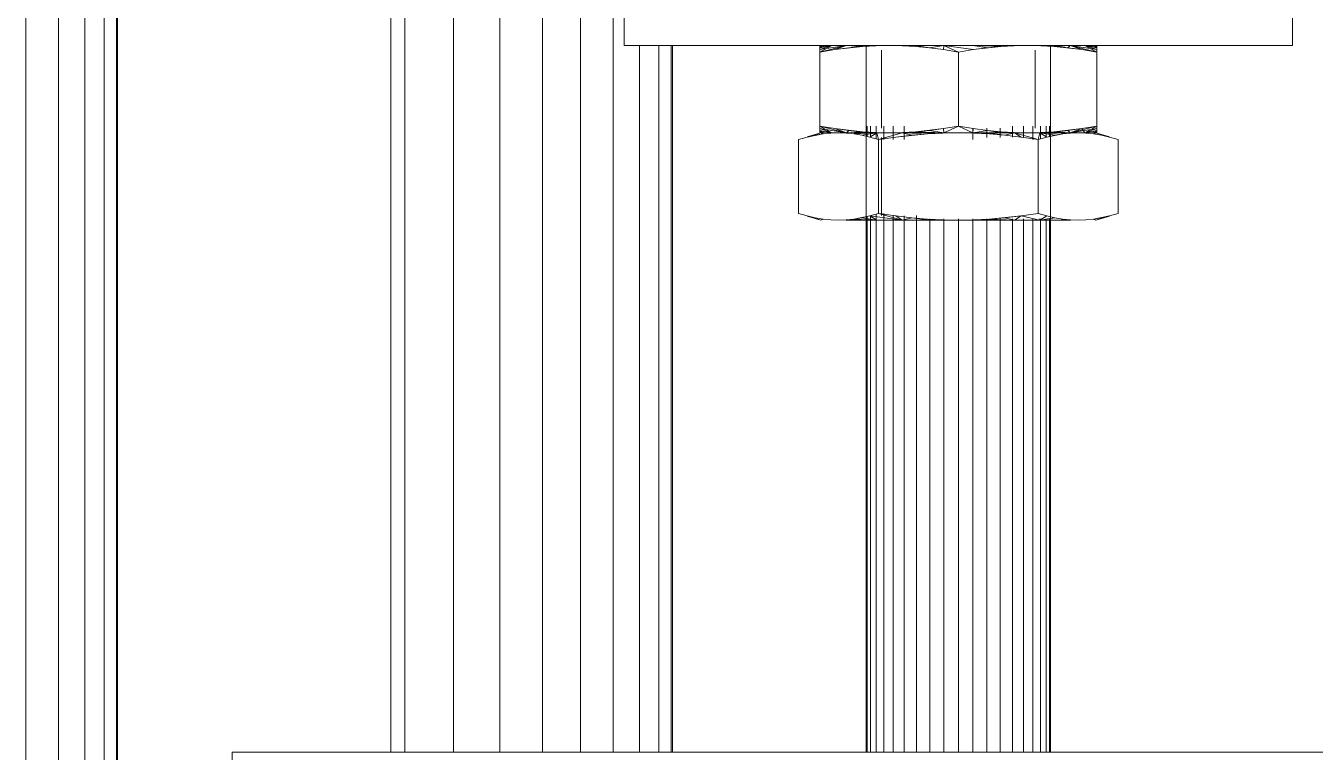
# Model space of a CAD drawing. Header units: centimetres. Extents: x -13467 to 3766, y -437 to 1921.
# Drawn here: x -9023.12 to -9006.69, y 102.37 to 111.62 of the extents above; entities that cross this region are included whole.
import ezdxf

# ---------------------------------------------------------------- set-up
doc = ezdxf.new("R2010")
doc.units = ezdxf.units.CM
for name, color, linetype, lineweight in [('A-GENM', 7, 'Continuous', 9), ('G-IMPT', 7, 'Continuous', 9), ('M-EQPM', 7, 'Continuous', 9)]:
    doc.layers.add(name, color=color, linetype=linetype, lineweight=lineweight)

# ---------------------------------------------------------------- blocks, each defined once
blk = doc.blocks.new('EQ-01-012 - EQ-01-012_dwg_Agrupar_518-V19-Sección 1-1')
at = {"layer": 'A-GENM', "color": 136, "true_color": 0x007f7f}
for p, q in [((-9018.468, 102.368), (-9018.468, 194)), ((-9018.468, 194), (-9018.468, 102.368)), ((-9018.289, 194), (-9018.289, 102.368)), ((-9017.669, 194), (-9017.669, 102.368)), ((-9017.08, 194), (-9017.08, 102.368)), ((-9016.537, 194), (-9016.537, 102.368)), ((-9016.051, 194), (-9016.051, 102.368)), ((-9015.636, 194), (-9015.636, 102.368)), ((-9015.3, 111.368), (-9015.3, 102.368)), ((-9015.3, 102.368), (-9015.3, 111.368)), ((-9015.3, 111.368), (-9015.3, 102.368)), ((-9015.052, 111.368), (-9015.052, 102.368)), ((-9015.052, 102.368), (-9015.052, 111.368)), ((-9015.052, 111.368), (-9015.052, 102.368)), ((-9014.897, 111.368), (-9014.897, 102.368)), ((-9014.897, 102.368), (-9014.897, 111.368)), ((-9014.897, 111.368), (-9014.897, 102.368)), ((-9014.881, 111.368), (-9014.881, 102.368)), ((-9014.881, 102.368), (-9014.881, 111.368)), ((-9014.881, 102.368), (-9014.881, 111.368))]:
    blk.add_line(p, q, dxfattribs=at)
at = {"layer": 'A-GENM', "color": 136, "true_color": 0x007f7f, "flags": 128}
blk.add_lwpolyline([(-9021.95, 194), (-9019.563, 194), (-9018.468, 194), (-9018.468, 102.368)], dxfattribs=at)
for points in [[(-9018.289, 102.368), (-9018.289, 194)], [(-9017.669, 102.368), (-9017.669, 194)], [(-9017.08, 102.368), (-9017.08, 194)], [(-9016.537, 102.368), (-9016.537, 194)], [(-9016.051, 102.368), (-9016.051, 194)], [(-9015.636, 102.368), (-9015.636, 194)]]:
    blk.add_lwpolyline(points, close=True, dxfattribs=at)
blk = doc.blocks.new('EQ-01-012 - EQ-01-012_dwg-V20-Sección 1-1')
blk.add_blockref('EQ-01-012 - EQ-01-012_dwg_Agrupar_518-V19-Sección 1-1', (0, 0))
blk = doc.blocks.new('EQ-01-012 - EQ-01-012-V21-Sección 1-1')
blk.add_blockref('EQ-01-012 - EQ-01-012_dwg-V20-Sección 1-1', (0, 0))
blk = doc.blocks.new('EQ-01-012 - EQ-01-012_dwg_Agrupar_518-V22-Sección 1-1')
at = {"layer": 'A-GENM', "color": 136, "true_color": 0x007f7f}
for p, q in [((-9021.966, 172.384), (-9021.966, 94)), ((-9021.966, 94), (-9021.966, 172.384)), ((-9021.966, 172.384), (-9021.966, 94)), ((-9021.95, 172.401), (-9021.95, 94)), ((-9021.95, 94), (-9021.95, 172.401)), ((-9021.95, 94), (-9021.95, 172.401)), ((-9022.12, 172.227), (-9022.12, 94)), ((-9022.12, 94), (-9022.12, 172.227)), ((-9022.12, 172.227), (-9022.12, 94)), ((-9022.369, 171.975), (-9022.369, 94)), ((-9022.369, 94), (-9022.369, 171.975)), ((-9022.369, 171.975), (-9022.369, 94)), ((-9022.704, 171.634), (-9022.704, 94)), ((-9022.704, 94), (-9022.704, 171.634)), ((-9022.704, 171.634), (-9022.704, 94)), ((-9023.12, 171.212), (-9023.12, 94)), ((-9023.12, 94), (-9023.12, 171.212)), ((-9023.12, 171.212), (-9023.12, 94))]:
    blk.add_line(p, q, dxfattribs=at)
blk = doc.blocks.new('EQ-01-012 - EQ-01-012_dwg-V23-Sección 1-1')
blk.add_blockref('EQ-01-012 - EQ-01-012_dwg_Agrupar_518-V22-Sección 1-1', (0, 0))
blk = doc.blocks.new('EQ-01-012 - EQ-01-012-V24-Sección 1-1')
blk.add_blockref('EQ-01-012 - EQ-01-012_dwg-V23-Sección 1-1', (0, 0))
blk = doc.blocks.new('EQ-02-002 - EQ-02-002_dwg_Agrupar_758-1524379-Sección 1-1')
at = {"layer": 'G-IMPT'}
for p, q in [((-9012.664, 111.368), (-9013.001, 111.283)), ((-9012.664, 111.368), (-9013.001, 111.283)), ((-9012.848, 111.368), (-9013.001, 111.315)), ((-9012.848, 111.368), (-9013.001, 111.283)), ((-9012.664, 111.368), (-9013.001, 111.315)), ((-9012.848, 111.368), (-9013.001, 111.315)), ((-9013.001, 111.315), (-9012.664, 111.368)), ((-9012.848, 111.368), (-9013.001, 111.315)), ((-9013.001, 111.355), (-9013.001, 111.365)), ((-9013.001, 111.365), (-9013.001, 111.355)), ((-9013.001, 111.355), (-9013.001, 111.365)), ((-9013.001, 111.315), (-9013.001, 111.355)), ((-9013.001, 111.355), (-9013.001, 111.338)), ((-9013.001, 111.338), (-9013.001, 111.315)), ((-9012.811, 111.315), (-9012.664, 111.368)), ((-9012.811, 111.315), (-9012.631, 111.338)), ((-9012.631, 111.338), (-9012.811, 111.315)), ((-9012.631, 111.338), (-9012.811, 111.315)), ((-9012.458, 111.355), (-9012.664, 111.368)), ((-9012.631, 111.338), (-9012.458, 111.355)), ((-9012.631, 111.338), (-9012.458, 111.355)), ((-9012.458, 111.355), (-9012.417, 111.368)), ((-9010.017, 111.355), (-9010.058, 111.368)), ((-9009.844, 111.338), (-9010.017, 111.355)), ((-9009.664, 111.315), (-9010.017, 111.355)), ((-9009.664, 111.315), (-9009.844, 111.338)), ((-9009.811, 111.368), (-9009.474, 111.283)), ((-9009.811, 111.368), (-9009.474, 111.283)), ((-9009.811, 111.368), (-9009.474, 111.315)), ((-9009.811, 111.368), (-9009.474, 111.315)), ((-9009.627, 111.368), (-9009.474, 111.283)), ((-9009.627, 111.368), (-9009.474, 111.315)), ((-9009.474, 111.315), (-9009.627, 111.368)), ((-9009.627, 111.368), (-9009.474, 111.283)), ((-9009.474, 111.355), (-9009.474, 111.365)), ((-9009.474, 111.365), (-9009.474, 111.355)), ((-9009.474, 111.355), (-9009.474, 111.365)), ((-9009.474, 111.315), (-9009.474, 111.355)), ((-9009.474, 111.338), (-9009.474, 111.355)), ((-9009.474, 111.315), (-9009.474, 111.338)), ((-9012.667, 110.257), (-9013.001, 110.341)), ((-9012.667, 110.257), (-9013.001, 110.341)), ((-9012.848, 110.256), (-9013.001, 110.341)), ((-9013.001, 110.341), (-9013.001, 110.31)), ((-9013.001, 110.341), (-9012.811, 110.31)), ((-9013.001, 110.341), (-9012.811, 110.31)), ((-9013.001, 110.31), (-9013.001, 110.341)), ((-9013.001, 110.341), (-9012.811, 110.31)), ((-9012.848, 110.256), (-9013.001, 110.31)), ((-9013.001, 110.31), (-9013.001, 110.269)), ((-9013.001, 110.31), (-9013.001, 110.286)), ((-9012.667, 110.256), (-9013.001, 110.31)), ((-9013.001, 110.286), (-9013.001, 110.269)), ((-9013.001, 110.269), (-9013.001, 110.259)), ((-9013.001, 110.259), (-9013.001, 110.269)), ((-9013.001, 110.256), (-9013.001, 110.259)), ((-9013.001, 110.256), (-9013.001, 110.259)), ((-9012.962, 110.256), (-9013.001, 110.256)), ((-9012.962, 110.256), (-9013.001, 110.256)), ((-9012.631, 110.286), (-9012.811, 110.31)), ((-9012.458, 110.269), (-9012.811, 110.31)), ((-9012.458, 110.269), (-9012.631, 110.286)), ((-9012.417, 110.256), (-9012.567, 110.256)), ((-9012.417, 110.256), (-9012.567, 110.256)), ((-9012.417, 110.256), (-9012.567, 110.256)), ((-9012.567, 110.256), (-9012.417, 110.256)), ((-9012.458, 110.269), (-9012.417, 110.256)), ((-9010.017, 110.269), (-9010.058, 110.256)), ((-9009.811, 110.256), (-9010.058, 110.256)), ((-9009.811, 110.256), (-9010.058, 110.256)), ((-9009.811, 110.256), (-9010.058, 110.256)), ((-9010.058, 110.256), (-9009.811, 110.256)), ((-9009.664, 110.31), (-9010.017, 110.269)), ((-9010.017, 110.269), (-9009.844, 110.286)), ((-9009.844, 110.286), (-9009.664, 110.31)), ((-9009.808, 110.257), (-9009.474, 110.341)), ((-9009.474, 110.341), (-9009.808, 110.257)), ((-9009.808, 110.257), (-9009.664, 110.31)), ((-9009.808, 110.256), (-9009.474, 110.31)), ((-9009.808, 110.256), (-9009.474, 110.31)), ((-9009.474, 110.31), (-9009.808, 110.256)), ((-9009.664, 110.31), (-9009.808, 110.257)), ((-9009.664, 110.31), (-9009.808, 110.257)), ((-9009.664, 110.31), (-9009.474, 110.341)), ((-9009.627, 110.256), (-9009.664, 110.31)), ((-9009.627, 110.256), (-9009.474, 110.341)), ((-9009.627, 110.256), (-9009.474, 110.31)), ((-9009.513, 110.256), (-9009.474, 110.256)), ((-9009.513, 110.256), (-9009.474, 110.256)), ((-9009.474, 110.31), (-9009.474, 110.269)), ((-9009.474, 110.286), (-9009.474, 110.31)), ((-9009.474, 110.269), (-9009.474, 110.286)), ((-9009.474, 110.269), (-9009.474, 110.259)), ((-9009.474, 110.259), (-9009.474, 110.269)), ((-9009.474, 110.256), (-9009.474, 110.259)), ((-9009.474, 110.256), (-9009.474, 110.259))]:
    blk.add_line(p, q, dxfattribs=at)
at = {"layer": 'G-IMPT', "flags": 128}
for points in [[(-9012.811, 111.315), (-9012.664, 111.368), (-9013.001, 111.283)], [(-9013.001, 111.338), (-9013.001, 111.355), (-9012.848, 111.368), (-9013.001, 111.338), (-9013.001, 111.315), (-9012.664, 111.368), (-9013.001, 111.283)], [(-9013.001, 111.283), (-9012.848, 111.368), (-9013.001, 111.338), (-9012.962, 111.368), (-9013.001, 111.355), (-9013.001, 111.338), (-9013.001, 111.315)], [(-9013.001, 111.365), (-9013.001, 111.355), (-9012.962, 111.368)], [(-9009.664, 111.315), (-9009.811, 111.368), (-9009.844, 111.338), (-9010.058, 111.368)], [(-9010.058, 111.368), (-9010.017, 111.355), (-9009.844, 111.338), (-9009.664, 111.315)], [(-9009.844, 111.338), (-9010.017, 111.355), (-9009.811, 111.368), (-9009.844, 111.338), (-9009.664, 111.315)], [(-9009.664, 111.315), (-9009.811, 111.368), (-9009.474, 111.283)], [(-9009.474, 111.283), (-9009.811, 111.368), (-9009.474, 111.315), (-9009.474, 111.338), (-9009.627, 111.368), (-9009.474, 111.355), (-9009.474, 111.338)], [(-9009.474, 111.315), (-9009.627, 111.368), (-9009.474, 111.338), (-9009.513, 111.368)], [(-9009.513, 111.368), (-9009.474, 111.355), (-9009.474, 111.338), (-9009.474, 111.315)], [(-9009.474, 111.365), (-9009.474, 111.355), (-9009.513, 111.368)], [(-9012.962, 110.256), (-9013.001, 110.286), (-9012.848, 110.256), (-9013.001, 110.31), (-9013.001, 110.341)], [(-9013.001, 110.341), (-9012.811, 110.31), (-9012.667, 110.257)], [(-9012.667, 110.257), (-9013.001, 110.341), (-9012.848, 110.256)], [(-9013.001, 110.341), (-9013.001, 110.31), (-9012.848, 110.256)], [(-9012.667, 110.256), (-9013.001, 110.31), (-9013.001, 110.341), (-9012.667, 110.257)], [(-9012.667, 110.256), (-9013.001, 110.31), (-9013.001, 110.286), (-9012.848, 110.256)], [(-9013.001, 110.269), (-9013.001, 110.259), (-9012.962, 110.256), (-9013.001, 110.269), (-9013.001, 110.286), (-9013.001, 110.31)], [(-9012.862, 110.257), (-9013.001, 110.269), (-9013.001, 110.286)], [(-9013.001, 110.259), (-9013.001, 110.269), (-9012.962, 110.256), (-9013.001, 110.259), (-9013.001, 110.256), (-9013.001, 110.259)], [(-9012.962, 110.256), (-9013.001, 110.256), (-9012.962, 110.256)], [(-9012.631, 110.286), (-9012.458, 110.269), (-9012.664, 110.256), (-9012.631, 110.286), (-9012.811, 110.31), (-9012.667, 110.257)], [(-9012.417, 110.256), (-9012.458, 110.269), (-9012.631, 110.286), (-9012.811, 110.31)], [(-9012.664, 110.256), (-9012.631, 110.286), (-9012.417, 110.256)], [(-9009.811, 110.256), (-9009.844, 110.286), (-9010.058, 110.256), (-9010.017, 110.269), (-9009.844, 110.286), (-9009.664, 110.31)], [(-9009.844, 110.286), (-9010.017, 110.269), (-9009.811, 110.256), (-9009.844, 110.286), (-9009.664, 110.31)], [(-9009.627, 110.256), (-9009.664, 110.31), (-9009.474, 110.341)], [(-9009.613, 110.257), (-9009.474, 110.269), (-9009.474, 110.286)], [(-9009.474, 110.269), (-9009.474, 110.259), (-9009.513, 110.256)], [(-9009.474, 110.259), (-9009.474, 110.269), (-9009.513, 110.256), (-9009.474, 110.259), (-9009.474, 110.256), (-9009.474, 110.259)], [(-9009.513, 110.256), (-9009.474, 110.256), (-9009.513, 110.256)]]:
    blk.add_lwpolyline(points, dxfattribs=at)
for points in [[(-9012.631, 111.338), (-9012.417, 111.368), (-9012.458, 111.355)], [(-9009.664, 110.31), (-9009.474, 110.341), (-9009.627, 110.256)], [(-9009.627, 110.256), (-9009.474, 110.31), (-9009.474, 110.286)], [(-9009.474, 110.31), (-9009.474, 110.286), (-9009.474, 110.269), (-9009.513, 110.256), (-9009.474, 110.286), (-9009.627, 110.256)]]:
    blk.add_lwpolyline(points, close=True, dxfattribs=at)
blk = doc.blocks.new('EQ-02-002 - EQ-02-002_dwg_Agrupar_761-1524381-Sección 1-1')
at = {"layer": 'G-IMPT'}
for p, q in [((-9020.492, 101.868), (-9020.492, 102.368)), ((-9020.492, 102.368), (-9001.982, 102.368))]:
    blk.add_line(p, q, dxfattribs=at)
blk = doc.blocks.new('EQ-02-002 - EQ-02-002_dwg_Agrupar_745-1524387-Sección 1-1')
at = {"layer": 'G-IMPT'}
for p, q in [((-9015.495, 111.368), (-9015.495, 111.868)), ((-9006.98, 111.868), (-9006.98, 111.368)), ((-9006.98, 111.868), (-9006.98, 111.368)), ((-9006.98, 111.368), (-9015.495, 111.368))]:
    blk.add_line(p, q, dxfattribs=at)
at = {"layer": 'G-IMPT', "flags": 128}
for points in [[(-9006.98, 111.368), (-9006.98, 111.868), (-9015.495, 111.868), (-9015.495, 111.368)], [(-9015.495, 111.368), (-9006.98, 111.368), (-9015.495, 111.368), (-9015.495, 111.868)]]:
    blk.add_lwpolyline(points, dxfattribs=at)
blk = doc.blocks.new('EQ-02-002 - EQ-02-002_dwg_Agrupar_750-1524392-Sección 1-1')
at = {"layer": 'G-IMPT'}
for p, q in [((-9012.413, 111.368), (-9012.413, 102.368)), ((-9010.062, 111.368), (-9010.062, 102.368)), ((-9012.413, 110.341), (-9012.413, 110.213)), ((-9012.413, 110.213), (-9012.413, 110.341)), ((-9012.398, 110.341), (-9012.398, 110.21)), ((-9012.398, 110.21), (-9012.398, 110.341)), ((-9012.398, 110.341), (-9012.398, 110.21)), ((-9012.355, 110.341), (-9012.355, 110.199)), ((-9012.355, 110.199), (-9012.355, 110.341)), ((-9012.355, 110.341), (-9012.355, 110.199)), ((-9012.285, 110.341), (-9012.285, 110.179)), ((-9012.285, 110.341), (-9012.285, 110.179)), ((-9012.285, 110.179), (-9012.285, 110.341)), ((-9012.188, 110.341), (-9012.188, 110.171)), ((-9012.188, 110.171), (-9012.188, 110.341)), ((-9012.188, 110.341), (-9012.188, 110.171)), ((-9012.069, 110.341), (-9012.069, 110.171)), ((-9012.069, 110.341), (-9012.069, 110.171)), ((-9012.069, 110.171), (-9012.069, 110.341)), ((-9011.928, 110.341), (-9011.928, 110.171)), ((-9011.928, 110.171), (-9011.928, 110.341)), ((-9011.928, 110.341), (-9011.928, 110.171)), ((-9011.054, 110.311), (-9011.054, 110.171)), ((-9011.054, 110.171), (-9011.054, 110.311)), ((-9011.054, 110.311), (-9011.054, 110.171)), ((-9010.874, 110.313), (-9010.874, 110.195)), ((-9010.874, 110.195), (-9010.874, 110.313)), ((-9010.874, 110.313), (-9010.874, 110.195)), ((-9010.704, 110.317), (-9010.704, 110.198)), ((-9010.704, 110.198), (-9010.704, 110.317)), ((-9010.704, 110.317), (-9010.704, 110.198)), ((-9010.547, 110.341), (-9010.547, 110.2)), ((-9010.547, 110.2), (-9010.547, 110.341)), ((-9010.547, 110.341), (-9010.547, 110.2)), ((-9010.406, 110.341), (-9010.406, 110.197)), ((-9010.406, 110.341), (-9010.406, 110.197)), ((-9010.406, 110.197), (-9010.406, 110.341)), ((-9010.287, 110.341), (-9010.287, 110.171)), ((-9010.287, 110.171), (-9010.287, 110.341)), ((-9010.287, 110.341), (-9010.287, 110.171)), ((-9010.19, 110.341), (-9010.19, 110.179)), ((-9010.19, 110.179), (-9010.19, 110.341)), ((-9010.19, 110.341), (-9010.19, 110.179)), ((-9010.12, 110.341), (-9010.12, 110.199)), ((-9010.12, 110.341), (-9010.12, 110.199)), ((-9010.12, 110.199), (-9010.12, 110.341)), ((-9010.077, 110.341), (-9010.077, 110.209)), ((-9010.077, 110.209), (-9010.077, 110.341)), ((-9010.077, 110.341), (-9010.077, 110.209)), ((-9010.062, 110.341), (-9010.062, 110.212)), ((-9010.062, 110.212), (-9010.062, 110.341)), ((-9012.413, 109.188), (-9012.413, 102.368)), ((-9012.413, 102.368), (-9012.413, 109.188)), ((-9012.398, 109.191), (-9012.398, 102.368)), ((-9012.398, 102.368), (-9012.398, 109.191)), ((-9012.398, 109.191), (-9012.398, 102.368)), ((-9012.355, 109.2), (-9012.355, 102.368)), ((-9012.355, 102.368), (-9012.355, 109.2)), ((-9012.355, 109.2), (-9012.355, 102.368)), ((-9012.285, 109.22), (-9012.285, 102.368)), ((-9012.285, 109.22), (-9012.285, 102.368)), ((-9012.285, 102.368), (-9012.285, 109.22)), ((-9012.188, 109.228), (-9012.188, 102.368)), ((-9012.188, 102.368), (-9012.188, 109.228)), ((-9012.188, 109.228), (-9012.188, 102.368)), ((-9012.069, 109.202), (-9012.069, 102.368)), ((-9012.069, 109.202), (-9012.069, 102.368)), ((-9012.069, 102.368), (-9012.069, 109.202)), ((-9011.928, 109.199), (-9011.928, 102.368)), ((-9011.928, 102.368), (-9011.928, 109.199)), ((-9011.928, 109.199), (-9011.928, 102.368)), ((-9011.771, 109.202), (-9011.771, 102.368)), ((-9011.771, 102.368), (-9011.771, 109.202)), ((-9011.771, 109.202), (-9011.771, 102.368)), ((-9011.601, 109.159), (-9011.601, 102.368)), ((-9011.601, 109.159), (-9011.601, 102.368)), ((-9011.601, 102.368), (-9011.601, 109.159)), ((-9011.421, 109.159), (-9011.421, 102.368)), ((-9011.421, 102.368), (-9011.421, 109.159)), ((-9011.421, 109.159), (-9011.421, 102.368)), ((-9011.237, 109.159), (-9011.237, 102.368)), ((-9011.237, 102.368), (-9011.237, 109.159)), ((-9011.237, 102.368), (-9011.237, 109.159)), ((-9011.054, 109.159), (-9011.054, 102.368)), ((-9011.054, 102.368), (-9011.054, 109.159)), ((-9011.054, 109.159), (-9011.054, 102.368)), ((-9010.874, 109.159), (-9010.874, 102.368)), ((-9010.874, 102.368), (-9010.874, 109.159)), ((-9010.874, 109.159), (-9010.874, 102.368)), ((-9010.704, 109.159), (-9010.704, 102.368)), ((-9010.704, 102.368), (-9010.704, 109.159)), ((-9010.704, 109.159), (-9010.704, 102.368)), ((-9010.547, 109.159), (-9010.547, 102.368)), ((-9010.547, 102.368), (-9010.547, 109.159)), ((-9010.547, 109.159), (-9010.547, 102.368)), ((-9010.406, 109.159), (-9010.406, 102.368)), ((-9010.406, 109.159), (-9010.406, 102.368)), ((-9010.406, 102.368), (-9010.406, 109.159)), ((-9010.287, 109.159), (-9010.287, 102.368)), ((-9010.287, 102.368), (-9010.287, 109.159)), ((-9010.287, 109.159), (-9010.287, 102.368)), ((-9010.19, 109.159), (-9010.19, 102.368)), ((-9010.19, 102.368), (-9010.19, 109.159)), ((-9010.19, 109.159), (-9010.19, 102.368)), ((-9010.12, 109.159), (-9010.12, 102.368)), ((-9010.12, 109.159), (-9010.12, 102.368)), ((-9010.12, 102.368), (-9010.12, 109.159)), ((-9010.077, 109.159), (-9010.077, 102.368)), ((-9010.077, 102.368), (-9010.077, 109.159)), ((-9010.077, 109.159), (-9010.077, 102.368)), ((-9010.062, 109.159), (-9010.062, 102.368)), ((-9010.062, 102.368), (-9010.062, 109.159))]:
    blk.add_line(p, q, dxfattribs=at)
blk = doc.blocks.new('EQ-02-002 - EQ-02-002_dwg_Agrupar_751-1524394-Sección 1-1')
at = {"layer": 'G-IMPT'}
for p, q in [((-9012.991, 110.256), (-9013.164, 110.202)), ((-9012.991, 110.256), (-9013.164, 110.204)), ((-9012.991, 110.256), (-9013.164, 110.202)), ((-9013.164, 110.202), (-9012.991, 110.256)), ((-9012.96, 110.243), (-9012.862, 110.253)), ((-9012.862, 110.253), (-9012.96, 110.243)), ((-9012.764, 110.256), (-9012.862, 110.253)), ((-9012.764, 110.256), (-9012.667, 110.253)), ((-9012.667, 110.253), (-9012.569, 110.243)), ((-9012.569, 110.243), (-9012.667, 110.253)), ((-9012.548, 110.256), (-9012.567, 110.256)), ((-9012.548, 110.256), (-9012.567, 110.256)), ((-9012.567, 110.255), (-9012.548, 110.256)), ((-9012.567, 110.243), (-9012.398, 110.25)), ((-9012.398, 110.256), (-9012.548, 110.256)), ((-9012.548, 110.256), (-9012.274, 110.256)), ((-9012.335, 110.256), (-9012.388, 110.256)), ((-9012.388, 110.256), (-9012.335, 110.256)), ((-9012.256, 110.256), (-9012.335, 110.256)), ((-9012.335, 110.256), (-9012.256, 110.256)), ((-9012.274, 110.256), (-9012.255, 110.171)), ((-9011.955, 110.256), (-9012.274, 110.256)), ((-9012.151, 110.256), (-9012.256, 110.256)), ((-9012.151, 110.256), (-9012.256, 110.256)), ((-9011.955, 110.256), (-9012.255, 110.171)), ((-9011.955, 110.256), (-9012.255, 110.171)), ((-9011.604, 110.256), (-9011.955, 110.256)), ((-9011.71, 110.256), (-9011.716, 110.256)), ((-9011.629, 110.243), (-9011.433, 110.253)), ((-9011.237, 110.256), (-9011.604, 110.256)), ((-9011.421, 110.256), (-9011.542, 110.256)), ((-9011.542, 110.256), (-9011.421, 110.256)), ((-9011.237, 110.256), (-9011.433, 110.253)), ((-9011.237, 110.256), (-9011.36, 110.256)), ((-9011.237, 110.256), (-9011.36, 110.256)), ((-9010.871, 110.256), (-9011.237, 110.256)), ((-9011.237, 110.256), (-9011.042, 110.253)), ((-9011.054, 110.256), (-9011.176, 110.256)), ((-9011.176, 110.256), (-9011.054, 110.256)), ((-9010.846, 110.243), (-9011.042, 110.253)), ((-9010.874, 110.256), (-9010.993, 110.256)), ((-9010.993, 110.256), (-9010.874, 110.256)), ((-9010.52, 110.256), (-9010.871, 110.256)), ((-9010.816, 110.256), (-9010.852, 110.256)), ((-9010.852, 110.256), (-9010.816, 110.256)), ((-9010.52, 110.256), (-9010.22, 110.171)), ((-9010.201, 110.256), (-9010.52, 110.256)), ((-9010.364, 110.256), (-9010.497, 110.256)), ((-9010.497, 110.256), (-9010.364, 110.256)), ((-9010.251, 110.256), (-9010.364, 110.256)), ((-9010.364, 110.256), (-9010.251, 110.256)), ((-9010.163, 110.256), (-9010.251, 110.256)), ((-9010.251, 110.256), (-9010.163, 110.256)), ((-9010.201, 110.256), (-9010.22, 110.171)), ((-9009.927, 110.256), (-9010.201, 110.256)), ((-9010.102, 110.256), (-9010.163, 110.256)), ((-9010.102, 110.256), (-9010.163, 110.256)), ((-9010.068, 110.256), (-9010.102, 110.256)), ((-9010.102, 110.256), (-9010.068, 110.256)), ((-9009.927, 110.256), (-9009.993, 110.256)), ((-9009.808, 110.256), (-9009.927, 110.256)), ((-9009.808, 110.256), (-9009.927, 110.256)), ((-9009.808, 110.253), (-9009.906, 110.243)), ((-9009.711, 110.256), (-9009.808, 110.253)), ((-9009.711, 110.256), (-9009.613, 110.253)), ((-9009.515, 110.243), (-9009.613, 110.253)), ((-9009.515, 110.243), (-9009.613, 110.253)), ((-9009.484, 110.256), (-9009.515, 110.243)), ((-9009.484, 110.256), (-9009.311, 110.204)), ((-9009.484, 110.256), (-9009.311, 110.202)), ((-9009.484, 110.256), (-9009.311, 110.202)), ((-9009.311, 110.202), (-9009.484, 110.256)), ((-9009.484, 110.256), (-9009.311, 110.202)), ((-9013.273, 110.171), (-9013.164, 110.202)), ((-9013.273, 109.228), (-9013.273, 110.171)), ((-9013.164, 110.202), (-9012.96, 110.243)), ((-9012.569, 110.243), (-9012.469, 110.226)), ((-9012.469, 110.226), (-9012.365, 110.202)), ((-9012.255, 110.171), (-9012.365, 110.202)), ((-9012.255, 110.171), (-9012.036, 110.202)), ((-9012.036, 110.202), (-9012.255, 110.171)), ((-9012.255, 109.228), (-9012.255, 110.171)), ((-9012.216, 109.204), (-9012.216, 110.195)), ((-9012.036, 110.202), (-9011.629, 110.243)), ((-9011.829, 110.226), (-9011.629, 110.243)), ((-9010.646, 110.226), (-9010.846, 110.243)), ((-9010.439, 110.202), (-9010.646, 110.226)), ((-9010.646, 110.226), (-9010.439, 110.202)), ((-9010.22, 110.171), (-9010.439, 110.202)), ((-9010.22, 110.171), (-9010.11, 110.202)), ((-9010.22, 109.228), (-9010.22, 110.171)), ((-9009.906, 110.243), (-9010.11, 110.202)), ((-9010.006, 110.226), (-9009.906, 110.243)), ((-9009.415, 110.226), (-9009.515, 110.243)), ((-9009.311, 110.202), (-9009.415, 110.226)), ((-9009.202, 110.171), (-9009.311, 110.202)), ((-9009.202, 109.228), (-9009.202, 110.171)), ((-9013.273, 109.228), (-9013.164, 109.197)), ((-9013.164, 109.197), (-9013.06, 109.173)), ((-9012.991, 109.143), (-9013.164, 109.195)), ((-9012.991, 109.143), (-9013.164, 109.195)), ((-9013.164, 109.195), (-9012.991, 109.143)), ((-9013.06, 109.173), (-9012.96, 109.157)), ((-9012.96, 109.157), (-9012.991, 109.143)), ((-9012.96, 109.157), (-9012.862, 109.147)), ((-9012.96, 109.157), (-9012.862, 109.147)), ((-9012.764, 109.143), (-9012.862, 109.147)), ((-9012.764, 109.143), (-9012.667, 109.147)), ((-9012.667, 109.147), (-9012.569, 109.157)), ((-9012.667, 109.147), (-9012.548, 109.143)), ((-9012.548, 109.143), (-9012.667, 109.143)), ((-9012.548, 109.143), (-9012.667, 109.143)), ((-9012.365, 109.197), (-9012.569, 109.157)), ((-9012.548, 109.143), (-9012.569, 109.157)), ((-9012.274, 109.143), (-9012.548, 109.143)), ((-9012.398, 109.143), (-9012.548, 109.143)), ((-9012.335, 109.143), (-9012.388, 109.143)), ((-9012.388, 109.143), (-9012.335, 109.143)), ((-9012.365, 109.197), (-9012.255, 109.228)), ((-9012.274, 109.143), (-9012.365, 109.197)), ((-9011.955, 109.143), (-9012.365, 109.197)), ((-9012.256, 109.143), (-9012.335, 109.143)), ((-9012.256, 109.143), (-9012.335, 109.143)), ((-9011.955, 109.143), (-9012.274, 109.143)), ((-9012.151, 109.143), (-9012.256, 109.143)), ((-9012.151, 109.143), (-9012.256, 109.143)), ((-9011.955, 109.143), (-9012.255, 109.228)), ((-9012.255, 109.228), (-9012.036, 109.197)), ((-9011.829, 109.173), (-9012.036, 109.197)), ((-9011.604, 109.143), (-9011.955, 109.143)), ((-9011.629, 109.157), (-9011.829, 109.173)), ((-9011.71, 109.148), (-9011.716, 109.143)), ((-9011.71, 109.143), (-9011.716, 109.143)), ((-9011.71, 109.143), (-9011.716, 109.143)), ((-9011.433, 109.147), (-9011.629, 109.157)), ((-9011.237, 109.143), (-9011.604, 109.143)), ((-9011.421, 109.143), (-9011.542, 109.143)), ((-9011.421, 109.143), (-9011.542, 109.143)), ((-9011.237, 109.143), (-9011.433, 109.147)), ((-9011.237, 109.143), (-9011.36, 109.143)), ((-9011.237, 109.143), (-9011.36, 109.143)), ((-9011.237, 109.143), (-9011.042, 109.147)), ((-9010.871, 109.143), (-9011.237, 109.143)), ((-9011.054, 109.143), (-9011.176, 109.143)), ((-9011.054, 109.143), (-9011.176, 109.143)), ((-9011.042, 109.147), (-9010.846, 109.157)), ((-9010.874, 109.143), (-9010.993, 109.143)), ((-9010.874, 109.143), (-9010.993, 109.143)), ((-9010.52, 109.143), (-9010.871, 109.143)), ((-9010.439, 109.197), (-9010.846, 109.157)), ((-9010.52, 109.143), (-9010.439, 109.197)), ((-9010.201, 109.143), (-9010.52, 109.143)), ((-9010.439, 109.197), (-9010.22, 109.228)), ((-9010.201, 109.143), (-9010.439, 109.197)), ((-9010.251, 109.143), (-9010.364, 109.143)), ((-9010.251, 109.143), (-9010.364, 109.143)), ((-9010.163, 109.143), (-9010.251, 109.143)), ((-9010.163, 109.143), (-9010.251, 109.143)), ((-9010.22, 109.228), (-9010.11, 109.197)), ((-9010.201, 109.143), (-9010.205, 109.159)), ((-9009.927, 109.143), (-9010.201, 109.143)), ((-9010.102, 109.143), (-9010.163, 109.143)), ((-9010.102, 109.143), (-9010.163, 109.143)), ((-9010.006, 109.173), (-9010.11, 109.197)), ((-9010.068, 109.143), (-9010.102, 109.143)), ((-9010.068, 109.143), (-9010.102, 109.143)), ((-9010.1, 109.159), (-9010.006, 109.173)), ((-9009.906, 109.157), (-9010.006, 109.173)), ((-9009.927, 109.143), (-9009.993, 109.143)), ((-9009.927, 109.143), (-9009.808, 109.143)), ((-9009.808, 109.143), (-9009.927, 109.143)), ((-9009.808, 109.147), (-9009.906, 109.157)), ((-9009.711, 109.143), (-9009.808, 109.147)), ((-9009.711, 109.143), (-9009.613, 109.147)), ((-9009.515, 109.157), (-9009.613, 109.147)), ((-9009.613, 109.147), (-9009.515, 109.157)), ((-9009.311, 109.197), (-9009.515, 109.157)), ((-9009.484, 109.143), (-9009.311, 109.197)), ((-9009.484, 109.143), (-9009.311, 109.195)), ((-9009.484, 109.143), (-9009.311, 109.195)), ((-9009.311, 109.195), (-9009.484, 109.143)), ((-9009.202, 109.228), (-9009.311, 109.197)), ((-9009.202, 109.228), (-9009.311, 109.197))]:
    blk.add_line(p, q, dxfattribs=at)
at = {"layer": 'G-IMPT', "flags": 128}
for points in [[(-9013.273, 110.171), (-9013.164, 110.202), (-9012.991, 110.256)], [(-9012.991, 110.256), (-9013.164, 110.202), (-9013.273, 110.171), (-9013.273, 109.228)], [(-9013.06, 110.226), (-9013.164, 110.202), (-9012.991, 110.256), (-9013.164, 110.204)], [(-9013.06, 110.226), (-9012.96, 110.243), (-9012.991, 110.256)], [(-9012.862, 110.253), (-9012.764, 110.256), (-9012.667, 110.253)], [(-9012.548, 110.256), (-9012.569, 110.243), (-9012.469, 110.226), (-9012.365, 110.202)], [(-9012.567, 110.256), (-9012.548, 110.256), (-9012.274, 110.256), (-9011.955, 110.256), (-9011.604, 110.256), (-9011.237, 110.256), (-9010.871, 110.256), (-9010.52, 110.256), (-9010.201, 110.256), (-9009.927, 110.256), (-9009.808, 110.256)], [(-9012.398, 110.256), (-9012.548, 110.256), (-9012.567, 110.256)], [(-9012.567, 110.243), (-9012.548, 110.256), (-9012.567, 110.255)], [(-9012.255, 110.171), (-9012.274, 110.256), (-9012.469, 110.226)], [(-9011.955, 110.256), (-9012.274, 110.256), (-9012.365, 110.202), (-9012.255, 110.171), (-9012.255, 109.228)], [(-9011.71, 110.246), (-9011.955, 110.256), (-9011.829, 110.226), (-9012.036, 110.202)], [(-9011.71, 110.251), (-9011.716, 110.256), (-9011.71, 110.256)], [(-9011.433, 110.253), (-9011.629, 110.243), (-9011.604, 110.256), (-9011.433, 110.253), (-9011.237, 110.256), (-9011.042, 110.253)], [(-9010.846, 110.243), (-9011.042, 110.253), (-9010.871, 110.256)], [(-9010.22, 109.228), (-9010.439, 109.197), (-9010.201, 109.143), (-9010.52, 109.143), (-9010.439, 109.197), (-9010.22, 109.228), (-9010.22, 110.171), (-9010.52, 110.256), (-9010.646, 110.226), (-9010.871, 110.256), (-9010.846, 110.243), (-9010.646, 110.226)], [(-9010.201, 110.256), (-9010.52, 110.256), (-9010.439, 110.202), (-9010.22, 110.171), (-9010.22, 109.228), (-9010.11, 109.197), (-9010.201, 109.143), (-9010.006, 109.173), (-9009.993, 109.169)], [(-9009.993, 110.246), (-9010.201, 110.256), (-9010.006, 110.226), (-9010.11, 110.202), (-9010.201, 110.256), (-9010.22, 110.171), (-9010.11, 110.202)], [(-9009.808, 110.256), (-9009.927, 110.256), (-9009.993, 110.256)], [(-9009.808, 110.253), (-9009.906, 110.243), (-9009.927, 110.256), (-9009.808, 110.253), (-9009.711, 110.256), (-9009.613, 110.253)], [(-9009.808, 110.253), (-9009.927, 110.256), (-9009.906, 110.243)], [(-9009.484, 110.256), (-9009.311, 110.202), (-9009.202, 110.171)], [(-9009.311, 110.204), (-9009.484, 110.256), (-9009.311, 110.202)], [(-9012.991, 109.143), (-9013.164, 109.197), (-9013.273, 109.228), (-9013.273, 110.171)], [(-9012.255, 110.171), (-9012.255, 109.228), (-9012.365, 109.197), (-9012.274, 109.143), (-9011.955, 109.143), (-9012.365, 109.197), (-9012.255, 109.228)], [(-9009.515, 110.243), (-9009.415, 110.226), (-9009.311, 110.202)], [(-9013.164, 109.197), (-9012.991, 109.143), (-9013.164, 109.195)], [(-9012.96, 109.157), (-9013.06, 109.173), (-9013.164, 109.197)], [(-9012.667, 109.147), (-9012.569, 109.157), (-9012.548, 109.143), (-9012.667, 109.147), (-9012.764, 109.143), (-9012.862, 109.147)], [(-9009.808, 109.143), (-9009.927, 109.143), (-9010.201, 109.143), (-9010.52, 109.143), (-9010.871, 109.143), (-9011.237, 109.143), (-9011.604, 109.143), (-9011.955, 109.143), (-9012.274, 109.143), (-9012.548, 109.143), (-9012.667, 109.143)], [(-9012.667, 109.143), (-9012.548, 109.143), (-9012.398, 109.143)], [(-9012.255, 109.228), (-9011.955, 109.143), (-9012.365, 109.197), (-9012.469, 109.173), (-9012.274, 109.143), (-9012.569, 109.157), (-9012.469, 109.173)], [(-9012.255, 109.228), (-9012.036, 109.197), (-9011.955, 109.143), (-9011.829, 109.173), (-9011.604, 109.143)], [(-9011.629, 109.157), (-9011.433, 109.147), (-9011.604, 109.143), (-9011.629, 109.157), (-9011.829, 109.173), (-9012.036, 109.197)], [(-9011.042, 109.147), (-9010.846, 109.157), (-9010.871, 109.143), (-9011.042, 109.147), (-9011.237, 109.143), (-9011.433, 109.147)], [(-9010.646, 109.173), (-9010.846, 109.157), (-9010.52, 109.143), (-9010.646, 109.173), (-9010.439, 109.197), (-9010.201, 109.143), (-9010.205, 109.159)], [(-9009.927, 109.143), (-9009.906, 109.157), (-9010.006, 109.173), (-9010.11, 109.197)], [(-9009.993, 109.143), (-9009.927, 109.143), (-9009.808, 109.143)], [(-9009.906, 109.157), (-9009.808, 109.147), (-9009.927, 109.143)], [(-9009.906, 109.157), (-9009.927, 109.143), (-9009.808, 109.147)], [(-9009.613, 109.147), (-9009.711, 109.143), (-9009.808, 109.147)], [(-9009.415, 109.173), (-9009.515, 109.157), (-9009.484, 109.143)], [(-9009.415, 109.173), (-9009.311, 109.197), (-9009.484, 109.143), (-9009.311, 109.195)]]:
    blk.add_lwpolyline(points, dxfattribs=at)
blk.add_lwpolyline([(-9009.202, 109.228), (-9009.202, 110.171)], close=True, dxfattribs=at)
blk = doc.blocks.new('EQ-02-002 - EQ-02-002_dwg_Agrupar_752-1524395-Sección 1-1')
at = {"layer": 'G-IMPT'}
for p, q in [((-9012.664, 111.368), (-9013.001, 111.283)), ((-9012.664, 111.368), (-9013.001, 111.283)), ((-9012.848, 111.368), (-9013.001, 111.315)), ((-9012.848, 111.368), (-9013.001, 111.283)), ((-9013.001, 111.368), (-9013.001, 111.365)), ((-9013.001, 111.368), (-9013.001, 111.365)), ((-9012.664, 111.368), (-9013.001, 111.315)), ((-9013.001, 111.355), (-9013.001, 111.365)), ((-9013.001, 111.365), (-9013.001, 111.355)), ((-9013.001, 111.315), (-9013.001, 111.355)), ((-9013.001, 111.355), (-9013.001, 111.338)), ((-9013.001, 111.338), (-9013.001, 111.315)), ((-9013.001, 111.283), (-9012.811, 111.315)), ((-9013.001, 111.283), (-9012.811, 111.315)), ((-9013.001, 111.283), (-9013.001, 111.315)), ((-9013.001, 111.315), (-9013.001, 111.283)), ((-9013.001, 110.341), (-9013.001, 111.283)), ((-9012.811, 111.315), (-9012.458, 111.355)), ((-9012.811, 111.315), (-9012.631, 111.338)), ((-9012.631, 111.338), (-9012.811, 111.315)), ((-9012.458, 111.355), (-9012.664, 111.368)), ((-9012.631, 111.338), (-9012.458, 111.355)), ((-9012.631, 111.338), (-9012.458, 111.355)), ((-9012.458, 111.355), (-9012.288, 111.365)), ((-9012.119, 111.368), (-9012.288, 111.365)), ((-9012.218, 111.307), (-9012.218, 110.317)), ((-9012.119, 111.368), (-9011.95, 111.365)), ((-9011.78, 111.355), (-9011.95, 111.365)), ((-9011.607, 111.338), (-9011.78, 111.355)), ((-9011.427, 111.315), (-9011.607, 111.338)), ((-9011.607, 111.338), (-9011.427, 111.315)), ((-9011.237, 111.283), (-9011.427, 111.315)), ((-9011.422, 111.368), (-9011.237, 111.283)), ((-9011.422, 111.368), (-9011.048, 111.315)), ((-9011.237, 111.283), (-9011.048, 111.315)), ((-9011.048, 111.315), (-9011.237, 111.283)), ((-9011.237, 110.341), (-9011.237, 111.283)), ((-9011.237, 110.341), (-9011.237, 111.283)), ((-9011.048, 111.315), (-9010.695, 111.355)), ((-9010.695, 111.355), (-9010.525, 111.365)), ((-9010.356, 111.368), (-9010.525, 111.365)), ((-9010.356, 111.368), (-9010.187, 111.365)), ((-9010.257, 111.307), (-9010.257, 110.317)), ((-9010.017, 111.355), (-9010.187, 111.365)), ((-9010.017, 111.355), (-9010.058, 111.368)), ((-9009.844, 111.338), (-9010.017, 111.355)), ((-9009.664, 111.315), (-9010.017, 111.355)), ((-9009.664, 111.315), (-9009.844, 111.338)), ((-9009.811, 111.368), (-9009.474, 111.283)), ((-9009.811, 111.368), (-9009.474, 111.283)), ((-9009.811, 111.368), (-9009.474, 111.315)), ((-9009.811, 111.368), (-9009.474, 111.315)), ((-9009.474, 111.283), (-9009.664, 111.315)), ((-9009.627, 111.368), (-9009.474, 111.283)), ((-9009.627, 111.368), (-9009.474, 111.315)), ((-9009.474, 111.315), (-9009.627, 111.368)), ((-9009.627, 111.368), (-9009.474, 111.283)), ((-9009.474, 111.368), (-9009.474, 111.365)), ((-9009.474, 111.368), (-9009.474, 111.365)), ((-9009.474, 111.355), (-9009.474, 111.365)), ((-9009.474, 111.365), (-9009.474, 111.355)), ((-9009.474, 111.315), (-9009.474, 111.355)), ((-9009.474, 111.338), (-9009.474, 111.355)), ((-9009.474, 111.315), (-9009.474, 111.338)), ((-9009.474, 111.283), (-9009.474, 111.315)), ((-9009.474, 110.341), (-9009.474, 111.283)), ((-9012.667, 110.257), (-9013.001, 110.341)), ((-9012.667, 110.257), (-9013.001, 110.341)), ((-9012.848, 110.256), (-9013.001, 110.341)), ((-9013.001, 110.341), (-9013.001, 110.31)), ((-9013.001, 110.341), (-9012.811, 110.31)), ((-9013.001, 110.341), (-9012.811, 110.31)), ((-9013.001, 110.31), (-9013.001, 110.341)), ((-9013.001, 110.341), (-9012.811, 110.31)), ((-9012.848, 110.256), (-9013.001, 110.31)), ((-9013.001, 110.31), (-9013.001, 110.269)), ((-9013.001, 110.31), (-9013.001, 110.286)), ((-9012.667, 110.256), (-9013.001, 110.31)), ((-9013.001, 110.286), (-9013.001, 110.269)), ((-9013.001, 110.269), (-9013.001, 110.259)), ((-9013.001, 110.259), (-9013.001, 110.269)), ((-9013.001, 110.256), (-9013.001, 110.259)), ((-9013.001, 110.256), (-9013.001, 110.259)), ((-9012.962, 110.256), (-9013.001, 110.256)), ((-9012.962, 110.256), (-9013.001, 110.256)), ((-9012.664, 110.256), (-9012.848, 110.256)), ((-9012.631, 110.286), (-9012.811, 110.31)), ((-9012.458, 110.269), (-9012.811, 110.31)), ((-9012.458, 110.269), (-9012.631, 110.286)), ((-9012.417, 110.256), (-9012.567, 110.256)), ((-9012.417, 110.256), (-9012.567, 110.256)), ((-9012.567, 110.256), (-9012.417, 110.256)), ((-9012.288, 110.259), (-9012.458, 110.269)), ((-9012.458, 110.269), (-9012.417, 110.256)), ((-9012.119, 110.256), (-9012.417, 110.256)), ((-9012.399, 110.256), (-9012.414, 110.256)), ((-9012.399, 110.256), (-9012.414, 110.256)), ((-9012.356, 110.256), (-9012.399, 110.256)), ((-9012.356, 110.256), (-9012.399, 110.256)), ((-9012.285, 110.256), (-9012.356, 110.256)), ((-9012.285, 110.256), (-9012.356, 110.256)), ((-9012.119, 110.256), (-9012.288, 110.259)), ((-9012.189, 110.256), (-9012.285, 110.256)), ((-9012.189, 110.256), (-9012.285, 110.256)), ((-9012.069, 110.256), (-9012.189, 110.256)), ((-9012.069, 110.256), (-9012.189, 110.256)), ((-9012.119, 110.256), (-9011.95, 110.259)), ((-9011.782, 110.256), (-9012.119, 110.256)), ((-9011.929, 110.256), (-9012.069, 110.256)), ((-9011.929, 110.256), (-9012.069, 110.256)), ((-9011.95, 110.259), (-9011.78, 110.269)), ((-9011.771, 110.256), (-9011.929, 110.256)), ((-9011.771, 110.256), (-9011.929, 110.256)), ((-9011.422, 110.256), (-9011.782, 110.256)), ((-9011.78, 110.269), (-9011.427, 110.31)), ((-9011.601, 110.256), (-9011.771, 110.256)), ((-9011.601, 110.256), (-9011.771, 110.256)), ((-9011.421, 110.256), (-9011.601, 110.256)), ((-9011.421, 110.256), (-9011.601, 110.256)), ((-9011.237, 110.341), (-9011.427, 110.31)), ((-9011.422, 110.256), (-9011.237, 110.341)), ((-9011.053, 110.256), (-9011.422, 110.256)), ((-9011.237, 110.256), (-9011.421, 110.256)), ((-9011.237, 110.256), (-9011.421, 110.256)), ((-9011.053, 110.256), (-9011.237, 110.341)), ((-9011.237, 110.341), (-9011.048, 110.31)), ((-9011.054, 110.256), (-9011.237, 110.256)), ((-9011.054, 110.256), (-9011.237, 110.256)), ((-9010.874, 110.256), (-9011.054, 110.256)), ((-9010.874, 110.256), (-9011.054, 110.256)), ((-9010.693, 110.256), (-9011.053, 110.256)), ((-9010.868, 110.286), (-9011.048, 110.31)), ((-9010.704, 110.256), (-9010.874, 110.256)), ((-9010.704, 110.256), (-9010.874, 110.256)), ((-9010.695, 110.269), (-9010.868, 110.286)), ((-9010.546, 110.256), (-9010.704, 110.256)), ((-9010.546, 110.256), (-9010.704, 110.256)), ((-9010.525, 110.259), (-9010.695, 110.269)), ((-9010.356, 110.256), (-9010.693, 110.256)), ((-9010.406, 110.256), (-9010.546, 110.256)), ((-9010.406, 110.256), (-9010.546, 110.256)), ((-9010.356, 110.256), (-9010.525, 110.259)), ((-9010.286, 110.256), (-9010.406, 110.256)), ((-9010.286, 110.256), (-9010.406, 110.256)), ((-9010.356, 110.256), (-9010.187, 110.259)), ((-9010.058, 110.256), (-9010.356, 110.256)), ((-9010.19, 110.256), (-9010.286, 110.256)), ((-9010.19, 110.256), (-9010.286, 110.256)), ((-9010.119, 110.256), (-9010.19, 110.256)), ((-9010.119, 110.256), (-9010.19, 110.256)), ((-9010.187, 110.259), (-9010.017, 110.269)), ((-9010.076, 110.256), (-9010.119, 110.256)), ((-9010.076, 110.256), (-9010.119, 110.256)), ((-9010.061, 110.256), (-9010.076, 110.256)), ((-9010.061, 110.256), (-9010.076, 110.256)), ((-9009.811, 110.256), (-9010.058, 110.256)), ((-9009.811, 110.256), (-9010.058, 110.256)), ((-9010.058, 110.256), (-9009.811, 110.256)), ((-9009.664, 110.31), (-9010.017, 110.269)), ((-9010.017, 110.269), (-9009.844, 110.286)), ((-9009.844, 110.286), (-9009.664, 110.31)), ((-9009.811, 110.256), (-9009.664, 110.31)), ((-9009.627, 110.256), (-9009.811, 110.256)), ((-9009.808, 110.257), (-9009.474, 110.341)), ((-9009.474, 110.341), (-9009.808, 110.257)), ((-9009.808, 110.256), (-9009.474, 110.31)), ((-9009.474, 110.341), (-9009.664, 110.31)), ((-9009.664, 110.31), (-9009.474, 110.341)), ((-9009.627, 110.256), (-9009.664, 110.31)), ((-9009.627, 110.256), (-9009.474, 110.341)), ((-9009.627, 110.256), (-9009.474, 110.31)), ((-9009.513, 110.256), (-9009.474, 110.256)), ((-9009.513, 110.256), (-9009.474, 110.256)), ((-9009.474, 110.341), (-9009.474, 110.31)), ((-9009.474, 110.31), (-9009.474, 110.341)), ((-9009.474, 110.31), (-9009.474, 110.269)), ((-9009.474, 110.286), (-9009.474, 110.31)), ((-9009.474, 110.269), (-9009.474, 110.286)), ((-9009.474, 110.269), (-9009.474, 110.259)), ((-9009.474, 110.259), (-9009.474, 110.269)), ((-9009.474, 110.256), (-9009.474, 110.259)), ((-9009.474, 110.256), (-9009.474, 110.259))]:
    blk.add_line(p, q, dxfattribs=at)
at = {"layer": 'G-IMPT', "flags": 128}
for points in [[(-9013.001, 111.283), (-9012.811, 111.315), (-9012.664, 111.368)], [(-9012.848, 111.368), (-9013.001, 111.315), (-9013.001, 111.283), (-9013.001, 110.341), (-9012.811, 110.31), (-9012.664, 110.256), (-9012.631, 110.286), (-9012.417, 110.256)], [(-9013.001, 111.355), (-9013.001, 111.365), (-9012.962, 111.368)], [(-9012.631, 111.338), (-9012.811, 111.315), (-9012.664, 111.368), (-9013.001, 111.283), (-9013.001, 110.341), (-9013.001, 110.31), (-9012.848, 110.256)], [(-9013.001, 111.338), (-9013.001, 111.355), (-9012.848, 111.368), (-9013.001, 111.338), (-9013.001, 111.315), (-9012.664, 111.368), (-9013.001, 111.283), (-9013.001, 111.315), (-9012.664, 111.368)], [(-9012.848, 111.368), (-9013.001, 111.315), (-9013.001, 111.283)], [(-9012.811, 111.315), (-9013.001, 111.283), (-9012.848, 111.368), (-9013.001, 111.338), (-9012.962, 111.368), (-9013.001, 111.355), (-9013.001, 111.338), (-9013.001, 111.315)], [(-9013.001, 111.365), (-9013.001, 111.355), (-9012.962, 111.368), (-9013.001, 111.365), (-9013.001, 111.368), (-9013.001, 111.365)], [(-9012.288, 111.365), (-9012.458, 111.355), (-9012.417, 111.368), (-9012.288, 111.365), (-9012.119, 111.368), (-9011.95, 111.365)], [(-9011.78, 111.355), (-9011.95, 111.365), (-9011.782, 111.368)], [(-9011.237, 111.283), (-9011.427, 111.315), (-9011.422, 111.368), (-9011.607, 111.338), (-9011.782, 111.368), (-9011.78, 111.355), (-9011.607, 111.338)], [(-9011.237, 111.283), (-9011.237, 110.341), (-9011.427, 110.31)], [(-9010.868, 111.338), (-9010.695, 111.355), (-9011.053, 111.368), (-9010.868, 111.338), (-9011.048, 111.315), (-9011.422, 111.368), (-9011.237, 111.283)], [(-9011.237, 111.283), (-9011.048, 111.315), (-9011.422, 111.368)], [(-9010.525, 111.365), (-9010.695, 111.355), (-9010.693, 111.368), (-9010.525, 111.365), (-9010.356, 111.368), (-9010.187, 111.365)], [(-9010.017, 111.355), (-9010.187, 111.365), (-9010.058, 111.368), (-9010.017, 111.355), (-9009.844, 111.338), (-9009.664, 111.315)], [(-9009.664, 111.315), (-9009.811, 111.368), (-9009.844, 111.338), (-9010.058, 111.368)], [(-9009.844, 111.338), (-9010.017, 111.355), (-9009.811, 111.368), (-9009.844, 111.338), (-9009.664, 111.315)], [(-9009.664, 111.315), (-9009.811, 111.368), (-9009.474, 111.283)], [(-9009.474, 111.283), (-9009.811, 111.368), (-9009.474, 111.315), (-9009.474, 111.338), (-9009.627, 111.368), (-9009.474, 111.355), (-9009.474, 111.338)], [(-9009.474, 110.31), (-9009.474, 110.286), (-9009.474, 110.269), (-9009.513, 110.256), (-9009.474, 110.286), (-9009.627, 110.256), (-9009.474, 110.31), (-9009.474, 110.341), (-9009.474, 111.283), (-9009.664, 111.315)], [(-9009.627, 110.256), (-9009.664, 110.31), (-9009.474, 110.341), (-9009.474, 111.283)], [(-9009.474, 111.315), (-9009.627, 111.368), (-9009.474, 111.338), (-9009.513, 111.368)], [(-9009.474, 111.355), (-9009.474, 111.365), (-9009.513, 111.368), (-9009.474, 111.355), (-9009.474, 111.338), (-9009.474, 111.315)], [(-9009.474, 111.365), (-9009.474, 111.355), (-9009.513, 111.368), (-9009.474, 111.365), (-9009.474, 111.368), (-9009.474, 111.365)], [(-9012.962, 110.256), (-9013.001, 110.286), (-9012.848, 110.256), (-9013.001, 110.31), (-9013.001, 110.341)], [(-9012.667, 110.257), (-9013.001, 110.341), (-9012.848, 110.256)], [(-9012.667, 110.256), (-9013.001, 110.31), (-9013.001, 110.341), (-9012.667, 110.257)], [(-9012.667, 110.256), (-9013.001, 110.31), (-9013.001, 110.286), (-9012.848, 110.256)], [(-9013.001, 110.269), (-9013.001, 110.259), (-9012.962, 110.256), (-9013.001, 110.269), (-9013.001, 110.286), (-9013.001, 110.31)], [(-9012.862, 110.257), (-9013.001, 110.269), (-9013.001, 110.286)], [(-9013.001, 110.259), (-9013.001, 110.269), (-9012.962, 110.256), (-9013.001, 110.259), (-9013.001, 110.256), (-9013.001, 110.259)], [(-9012.962, 110.256), (-9013.001, 110.256), (-9012.962, 110.256)], [(-9012.631, 110.286), (-9012.458, 110.269), (-9012.664, 110.256), (-9012.631, 110.286), (-9012.811, 110.31), (-9012.667, 110.257)], [(-9012.458, 110.269), (-9012.288, 110.259), (-9012.417, 110.256), (-9012.458, 110.269), (-9012.631, 110.286), (-9012.811, 110.31)], [(-9009.811, 110.256), (-9010.058, 110.256), (-9010.356, 110.256), (-9010.693, 110.256), (-9011.053, 110.256), (-9011.422, 110.256), (-9011.782, 110.256), (-9012.119, 110.256), (-9012.417, 110.256), (-9012.567, 110.256)], [(-9011.95, 110.259), (-9011.78, 110.269), (-9011.782, 110.256), (-9011.95, 110.259), (-9012.119, 110.256), (-9012.288, 110.259)], [(-9011.607, 110.286), (-9011.78, 110.269), (-9011.422, 110.256), (-9011.607, 110.286), (-9011.427, 110.31), (-9011.422, 110.256), (-9011.237, 110.341)], [(-9011.422, 110.256), (-9011.053, 110.256), (-9010.868, 110.286), (-9010.693, 110.256), (-9010.695, 110.269), (-9010.868, 110.286), (-9011.048, 110.31)], [(-9011.237, 110.341), (-9011.053, 110.256), (-9011.048, 110.31), (-9011.237, 110.341)], [(-9010.695, 110.269), (-9010.525, 110.259), (-9010.693, 110.256)], [(-9010.187, 110.259), (-9010.017, 110.269), (-9010.058, 110.256), (-9010.187, 110.259), (-9010.356, 110.256), (-9010.525, 110.259)], [(-9009.811, 110.256), (-9009.844, 110.286), (-9010.058, 110.256), (-9010.017, 110.269), (-9009.844, 110.286), (-9009.664, 110.31)], [(-9009.844, 110.286), (-9010.017, 110.269), (-9009.811, 110.256), (-9009.844, 110.286), (-9009.664, 110.31), (-9009.811, 110.256)], [(-9009.474, 110.341), (-9009.664, 110.31), (-9009.808, 110.257)], [(-9009.613, 110.257), (-9009.474, 110.269), (-9009.474, 110.286)], [(-9009.474, 110.269), (-9009.474, 110.259), (-9009.513, 110.256)], [(-9009.474, 110.259), (-9009.474, 110.269), (-9009.513, 110.256), (-9009.474, 110.259), (-9009.474, 110.256), (-9009.474, 110.259)], [(-9009.513, 110.256), (-9009.474, 110.256), (-9009.513, 110.256)]]:
    blk.add_lwpolyline(points, dxfattribs=at)
for points in [[(-9012.631, 111.338), (-9012.417, 111.368), (-9012.458, 111.355)], [(-9009.808, 110.256), (-9009.474, 110.31), (-9009.474, 110.341), (-9009.474, 110.31)], [(-9009.664, 110.31), (-9009.474, 110.341), (-9009.627, 110.256)], [(-9009.627, 110.256), (-9009.474, 110.31), (-9009.474, 110.286)]]:
    blk.add_lwpolyline(points, close=True, dxfattribs=at)
blk = doc.blocks.new('EQ-02-002 - EQ-02-002_dwg_Agrupar_757-1524400-Sección 1-1')
at = {"layer": 'G-IMPT'}
for p, q in [((-9012.991, 110.256), (-9013.164, 110.202)), ((-9012.991, 110.256), (-9013.164, 110.204)), ((-9012.991, 110.256), (-9013.164, 110.202)), ((-9013.164, 110.202), (-9012.991, 110.256)), ((-9013.164, 110.202), (-9012.991, 110.256)), ((-9012.991, 110.256), (-9013.164, 110.202)), ((-9012.96, 110.243), (-9012.991, 110.256)), ((-9012.548, 110.256), (-9012.567, 110.256)), ((-9012.548, 110.256), (-9012.567, 110.256)), ((-9012.567, 110.255), (-9012.548, 110.256)), ((-9012.548, 110.256), (-9012.567, 110.243)), ((-9012.567, 110.243), (-9012.398, 110.25)), ((-9012.398, 110.256), (-9012.548, 110.256)), ((-9012.548, 110.256), (-9012.398, 110.256)), ((-9009.927, 110.256), (-9009.993, 110.256)), ((-9009.927, 110.256), (-9009.993, 110.256)), ((-9009.808, 110.256), (-9009.927, 110.256)), ((-9009.808, 110.256), (-9009.927, 110.256)), ((-9009.484, 110.256), (-9009.515, 110.243)), ((-9009.484, 110.256), (-9009.311, 110.204)), ((-9009.484, 110.256), (-9009.311, 110.202)), ((-9009.484, 110.256), (-9009.311, 110.202)), ((-9009.484, 110.256), (-9009.311, 110.202)), ((-9009.311, 110.202), (-9009.484, 110.256)), ((-9009.484, 110.256), (-9009.311, 110.202)), ((-9012.991, 109.143), (-9013.164, 109.197)), ((-9012.991, 109.143), (-9013.164, 109.195)), ((-9012.991, 109.143), (-9013.164, 109.195)), ((-9013.164, 109.195), (-9012.991, 109.143)), ((-9012.96, 109.157), (-9012.991, 109.143)), ((-9012.667, 109.147), (-9012.548, 109.143)), ((-9012.548, 109.143), (-9012.667, 109.143)), ((-9012.548, 109.143), (-9012.667, 109.143)), ((-9012.548, 109.143), (-9012.569, 109.157)), ((-9012.398, 109.149), (-9012.569, 109.157)), ((-9012.398, 109.143), (-9012.548, 109.143)), ((-9012.398, 109.143), (-9012.548, 109.143)), ((-9009.927, 109.143), (-9009.993, 109.143)), ((-9009.927, 109.143), (-9009.993, 109.143)), ((-9009.927, 109.143), (-9009.906, 109.157)), ((-9009.808, 109.147), (-9009.927, 109.143)), ((-9009.927, 109.143), (-9009.808, 109.143)), ((-9009.808, 109.143), (-9009.927, 109.143)), ((-9009.515, 109.157), (-9009.484, 109.143)), ((-9009.484, 109.143), (-9009.311, 109.197)), ((-9009.484, 109.143), (-9009.311, 109.195)), ((-9009.484, 109.143), (-9009.311, 109.195)), ((-9009.311, 109.195), (-9009.484, 109.143))]:
    blk.add_line(p, q, dxfattribs=at)
at = {"layer": 'G-IMPT', "flags": 128}
for points in [[(-9013.164, 110.202), (-9012.991, 110.256), (-9013.164, 110.204)], [(-9012.567, 110.256), (-9012.548, 110.256), (-9012.398, 110.256)], [(-9012.398, 110.256), (-9012.548, 110.256), (-9012.567, 110.256)], [(-9012.567, 110.243), (-9012.548, 110.256), (-9012.567, 110.255)], [(-9009.993, 110.256), (-9009.927, 110.256), (-9009.808, 110.256)], [(-9009.808, 110.256), (-9009.927, 110.256), (-9009.993, 110.256)], [(-9009.906, 110.243), (-9009.927, 110.256), (-9009.808, 110.253)], [(-9009.808, 110.253), (-9009.927, 110.256), (-9009.906, 110.243)], [(-9009.311, 110.204), (-9009.484, 110.256), (-9009.311, 110.202)], [(-9013.164, 109.197), (-9012.991, 109.143), (-9013.164, 109.195)], [(-9012.569, 109.157), (-9012.548, 109.143), (-9012.667, 109.147)], [(-9012.398, 109.143), (-9012.548, 109.143), (-9012.667, 109.143)], [(-9012.667, 109.143), (-9012.548, 109.143), (-9012.398, 109.143)], [(-9009.993, 109.143), (-9009.927, 109.143), (-9009.808, 109.143)], [(-9009.808, 109.143), (-9009.927, 109.143), (-9009.993, 109.143)], [(-9009.906, 109.157), (-9009.927, 109.143), (-9009.808, 109.147)], [(-9009.311, 109.197), (-9009.484, 109.143), (-9009.311, 109.195)]]:
    blk.add_lwpolyline(points, dxfattribs=at)
blk = doc.blocks.new('EQ-02-002 - EQ-02-002_dwg-1524375-Sección 1-1')
for name in ['EQ-02-002 - EQ-02-002_dwg_Agrupar_745-1524387-Sección 1-1', 'EQ-02-002 - EQ-02-002_dwg_Agrupar_750-1524392-Sección 1-1', 'EQ-02-002 - EQ-02-002_dwg_Agrupar_758-1524379-Sección 1-1', 'EQ-02-002 - EQ-02-002_dwg_Agrupar_752-1524395-Sección 1-1', 'EQ-02-002 - EQ-02-002_dwg_Agrupar_751-1524394-Sección 1-1', 'EQ-02-002 - EQ-02-002_dwg_Agrupar_757-1524400-Sección 1-1', 'EQ-02-002 - EQ-02-002_dwg_Agrupar_761-1524381-Sección 1-1']:
    blk.add_blockref(name, (0, 0))
blk = doc.blocks.new('EQ-02-002 - EQ-02-002-1524403-Sección 1-1')
blk.add_blockref('EQ-02-002 - EQ-02-002_dwg-1524375-Sección 1-1', (0, 0))
blk = doc.blocks.new('PQ_RVR_MEP-01_ZZ_ZZ_MO_T_A_rvt-1-Sección 1-1')
at = {"layer": 'A-GENM', "lineweight": 9}
for name in ['EQ-01-012 - EQ-01-012-V24-Sección 1-1', 'EQ-01-012 - EQ-01-012-V21-Sección 1-1']:
    blk.add_blockref(name, (0, 0), dxfattribs=at)
at = {"layer": 'M-EQPM', "lineweight": 9}
blk.add_blockref('EQ-02-002 - EQ-02-002-1524403-Sección 1-1', (0, 0), dxfattribs=at)

msp = doc.modelspace()

# ---------------------------------------------------------------- block references
at = {"lineweight": 5}
msp.add_blockref('PQ_RVR_MEP-01_ZZ_ZZ_MO_T_A_rvt-1-Sección 1-1', (0, 0), dxfattribs=at)

doc.saveas('drawing.dxf')
